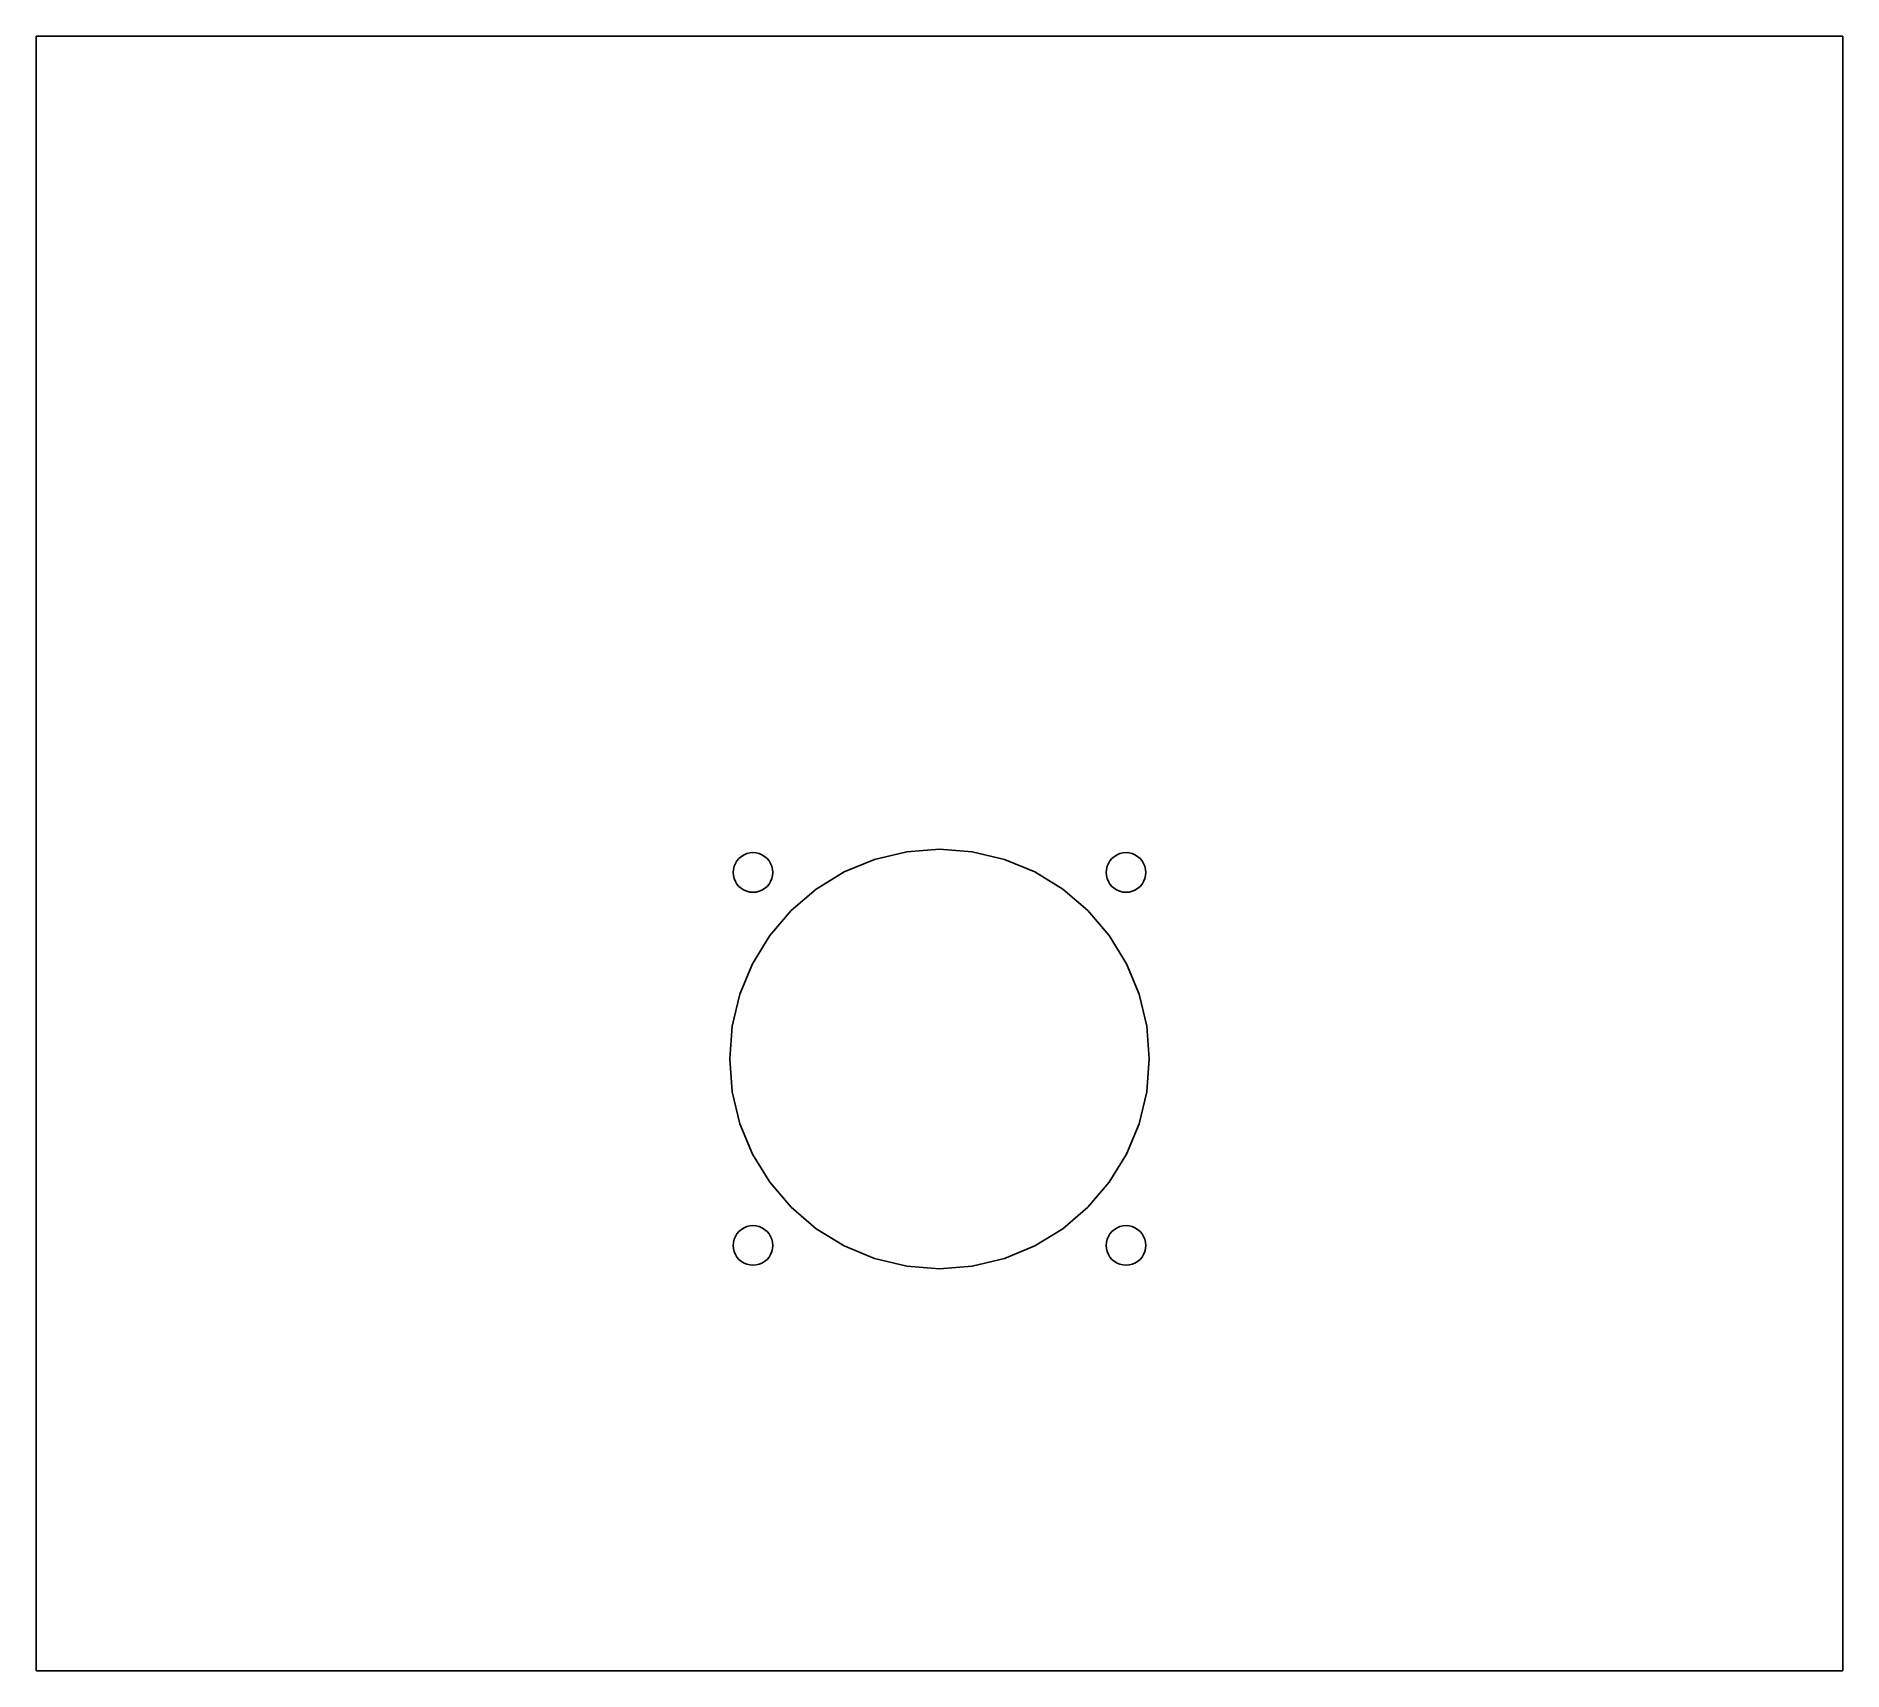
# Model space of a CAD drawing. Header units: metres. Extents: x 0 to 155, y 0 to 140.
import ezdxf

# ---------------------------------------------------------------- set-up
doc = ezdxf.new("R2010")
doc.units = ezdxf.units.M

msp = doc.modelspace()

# ---------------------------------------------------------------- linework, layer by layer
for p, q in [((155, 140.25), (0, 140.25)), ((0, 140.25), (0, 0)), ((155, 0), (155, 140.25)), ((60.2979, 69.7021), (60.5008, 69.8753)), ((60.5008, 69.8753), (60.7282, 70.0147)), ((60.7282, 70.0147), (60.9747, 70.1168)), ((60.9747, 70.1168), (61.2341, 70.1791)), ((61.2341, 70.1791), (61.5, 70.2)), ((61.5, 70.2), (61.7659, 70.1791)), ((61.7659, 70.1791), (62.0253, 70.1168)), ((62.0253, 70.1168), (62.2718, 70.0147)), ((62.2718, 70.0147), (62.4992, 69.8753)), ((62.4992, 69.8753), (62.7021, 69.7021)), ((71.9377, 69.619), (74.6842, 70.2784)), ((74.6842, 70.2784), (77.5, 70.5)), ((77.5, 70.5), (80.3158, 70.2784)), ((80.3158, 70.2784), (83.0623, 69.619)), ((92.2979, 69.7021), (92.5008, 69.8753)), ((92.5008, 69.8753), (92.7282, 70.0147)), ((92.7282, 70.0147), (92.9747, 70.1168)), ((92.9747, 70.1168), (93.2341, 70.1791)), ((93.2341, 70.1791), (93.5, 70.2)), ((93.5, 70.2), (93.7659, 70.1791)), ((93.7659, 70.1791), (94.0253, 70.1168)), ((94.0253, 70.1168), (94.2718, 70.0147)), ((94.2718, 70.0147), (94.4992, 69.8753)), ((94.4992, 69.8753), (94.7021, 69.7021)), ((59.8, 68.5), (59.8209, 68.7659)), ((59.8209, 68.2341), (59.8, 68.5)), ((59.8209, 68.7659), (59.8832, 69.0253)), ((59.8832, 67.9747), (59.8209, 68.2341)), ((59.8832, 69.0253), (59.9853, 69.2718)), ((59.9853, 69.2718), (60.1247, 69.4992)), ((60.1247, 69.4992), (60.2979, 69.7021)), ((62.7021, 69.7021), (62.8753, 69.4992)), ((62.8753, 69.4992), (63.0147, 69.2718)), ((63.0147, 69.2718), (63.1168, 69.0253)), ((63.1168, 69.0253), (63.1791, 68.7659)), ((63.1791, 68.2341), (63.1168, 67.9747)), ((63.1791, 68.7659), (63.2, 68.5)), ((63.2, 68.5), (63.1791, 68.2341)), ((66.9199, 67.0623), (69.3282, 68.5381)), ((69.3282, 68.5381), (71.9377, 69.619)), ((83.0623, 69.619), (85.6718, 68.5381)), ((85.6718, 68.5381), (88.0801, 67.0623)), ((91.8, 68.5), (91.8209, 68.7659)), ((91.8209, 68.2341), (91.8, 68.5)), ((91.8209, 68.7659), (91.8832, 69.0253)), ((91.8832, 67.9747), (91.8209, 68.2341)), ((91.8832, 69.0253), (91.9853, 69.2718)), ((91.9853, 69.2718), (92.1247, 69.4992)), ((92.1247, 69.4992), (92.2979, 69.7021)), ((94.7021, 69.7021), (94.8753, 69.4992)), ((94.8753, 69.4992), (95.0147, 69.2718)), ((95.0147, 69.2718), (95.1168, 69.0253)), ((95.1168, 69.0253), (95.1791, 68.7659)), ((95.1791, 68.2341), (95.1168, 67.9747)), ((95.1791, 68.7659), (95.2, 68.5)), ((95.2, 68.5), (95.1791, 68.2341)), ((59.9853, 67.7282), (59.8832, 67.9747)), ((60.1247, 67.5008), (59.9853, 67.7282)), ((60.2979, 67.2979), (60.1247, 67.5008)), ((60.5008, 67.1247), (60.2979, 67.2979)), ((60.7282, 66.9853), (60.5008, 67.1247)), ((60.9747, 66.8832), (60.7282, 66.9853)), ((61.2341, 66.8209), (60.9747, 66.8832)), ((61.5, 66.8), (61.2341, 66.8209)), ((61.7659, 66.8209), (61.5, 66.8)), ((62.0253, 66.8832), (61.7659, 66.8209)), ((62.2718, 66.9853), (62.0253, 66.8832)), ((62.4992, 67.1247), (62.2718, 66.9853)), ((62.7021, 67.2979), (62.4992, 67.1247)), ((62.8753, 67.5008), (62.7021, 67.2979)), ((63.0147, 67.7282), (62.8753, 67.5008)), ((63.1168, 67.9747), (63.0147, 67.7282)), ((64.7721, 65.2279), (66.9199, 67.0623)), ((88.0801, 67.0623), (90.2279, 65.2279)), ((91.9853, 67.7282), (91.8832, 67.9747)), ((92.1247, 67.5008), (91.9853, 67.7282)), ((92.2979, 67.2979), (92.1247, 67.5008)), ((92.5008, 67.1247), (92.2979, 67.2979)), ((92.7282, 66.9853), (92.5008, 67.1247)), ((92.9747, 66.8832), (92.7282, 66.9853)), ((93.2341, 66.8209), (92.9747, 66.8832)), ((93.5, 66.8), (93.2341, 66.8209)), ((93.7659, 66.8209), (93.5, 66.8)), ((94.0253, 66.8832), (93.7659, 66.8209)), ((94.2718, 66.9853), (94.0253, 66.8832)), ((94.4992, 67.1247), (94.2718, 66.9853)), ((94.7021, 67.2979), (94.4992, 67.1247)), ((94.8753, 67.5008), (94.7021, 67.2979)), ((95.0147, 67.7282), (94.8753, 67.5008)), ((95.1168, 67.9747), (95.0147, 67.7282)), ((62.9377, 63.0801), (64.7721, 65.2279)), ((90.2279, 65.2279), (92.0623, 63.0801)), ((61.4619, 60.6718), (62.9377, 63.0801)), ((92.0623, 63.0801), (93.5381, 60.6718)), ((60.381, 58.0623), (61.4619, 60.6718)), ((93.5381, 60.6718), (94.619, 58.0623)), ((59.7216, 55.3158), (60.381, 58.0623)), ((94.619, 58.0623), (95.2784, 55.3158)), ((59.5, 52.5), (59.7216, 55.3158)), ((95.2784, 55.3158), (95.5, 52.5)), ((59.7216, 49.6842), (59.5, 52.5)), ((95.5, 52.5), (95.2784, 49.6842)), ((60.381, 46.9377), (59.7216, 49.6842)), ((95.2784, 49.6842), (94.619, 46.9377)), ((61.4619, 44.3282), (60.381, 46.9377)), ((94.619, 46.9377), (93.5381, 44.3282)), ((62.9377, 41.9199), (61.4619, 44.3282)), ((93.5381, 44.3282), (92.0623, 41.9199)), ((64.7721, 39.7721), (62.9377, 41.9199)), ((92.0623, 41.9199), (90.2279, 39.7721)), ((66.9199, 37.9377), (64.7721, 39.7721)), ((90.2279, 39.7721), (88.0801, 37.9377)), ((59.8832, 37.0253), (59.9853, 37.2718)), ((59.9853, 37.2718), (60.1247, 37.4992)), ((60.1247, 37.4992), (60.2979, 37.7021)), ((60.2979, 37.7021), (60.5008, 37.8753)), ((60.5008, 37.8753), (60.7282, 38.0147)), ((60.7282, 38.0147), (60.9747, 38.1168)), ((60.9747, 38.1168), (61.2341, 38.1791)), ((61.2341, 38.1791), (61.5, 38.2)), ((61.5, 38.2), (61.7659, 38.1791)), ((61.7659, 38.1791), (62.0253, 38.1168)), ((62.0253, 38.1168), (62.2718, 38.0147)), ((62.2718, 38.0147), (62.4992, 37.8753)), ((62.4992, 37.8753), (62.7021, 37.7021)), ((62.7021, 37.7021), (62.8753, 37.4992)), ((62.8753, 37.4992), (63.0147, 37.2718)), ((63.0147, 37.2718), (63.1168, 37.0253)), ((69.3282, 36.4619), (66.9199, 37.9377)), ((88.0801, 37.9377), (85.6718, 36.4619)), ((91.8832, 37.0253), (91.9853, 37.2718)), ((91.9853, 37.2718), (92.1247, 37.4992)), ((92.1247, 37.4992), (92.2979, 37.7021)), ((92.2979, 37.7021), (92.5008, 37.8753)), ((92.5008, 37.8753), (92.7282, 38.0147)), ((92.7282, 38.0147), (92.9747, 38.1168)), ((92.9747, 38.1168), (93.2341, 38.1791)), ((93.2341, 38.1791), (93.5, 38.2)), ((93.5, 38.2), (93.7659, 38.1791)), ((93.7659, 38.1791), (94.0253, 38.1168)), ((94.0253, 38.1168), (94.2718, 38.0147)), ((94.2718, 38.0147), (94.4992, 37.8753)), ((94.4992, 37.8753), (94.7021, 37.7021)), ((94.7021, 37.7021), (94.8753, 37.4992)), ((94.8753, 37.4992), (95.0147, 37.2718)), ((95.0147, 37.2718), (95.1168, 37.0253)), ((59.8, 36.5), (59.8209, 36.7659)), ((59.8209, 36.2341), (59.8, 36.5)), ((59.8209, 36.7659), (59.8832, 37.0253)), ((59.8832, 35.9747), (59.8209, 36.2341)), ((59.9853, 35.7282), (59.8832, 35.9747)), ((60.1247, 35.5008), (59.9853, 35.7282)), ((63.0147, 35.7282), (62.8753, 35.5008)), ((63.1168, 35.9747), (63.0147, 35.7282)), ((63.1168, 37.0253), (63.1791, 36.7659)), ((63.1791, 36.2341), (63.1168, 35.9747)), ((63.1791, 36.7659), (63.2, 36.5)), ((63.2, 36.5), (63.1791, 36.2341)), ((71.9377, 35.381), (69.3282, 36.4619)), ((85.6718, 36.4619), (83.0623, 35.381)), ((91.8, 36.5), (91.8209, 36.7659)), ((91.8209, 36.2341), (91.8, 36.5)), ((91.8209, 36.7659), (91.8832, 37.0253)), ((91.8832, 35.9747), (91.8209, 36.2341)), ((91.9853, 35.7282), (91.8832, 35.9747)), ((92.1247, 35.5008), (91.9853, 35.7282)), ((95.0147, 35.7282), (94.8753, 35.5008)), ((95.1168, 35.9747), (95.0147, 35.7282)), ((95.1168, 37.0253), (95.1791, 36.7659)), ((95.1791, 36.2341), (95.1168, 35.9747)), ((95.1791, 36.7659), (95.2, 36.5)), ((95.2, 36.5), (95.1791, 36.2341)), ((60.2979, 35.2979), (60.1247, 35.5008)), ((60.5008, 35.1247), (60.2979, 35.2979)), ((60.7282, 34.9853), (60.5008, 35.1247)), ((60.9747, 34.8832), (60.7282, 34.9853)), ((61.2341, 34.8209), (60.9747, 34.8832)), ((61.5, 34.8), (61.2341, 34.8209)), ((61.7659, 34.8209), (61.5, 34.8)), ((62.0253, 34.8832), (61.7659, 34.8209)), ((62.2718, 34.9853), (62.0253, 34.8832)), ((62.4992, 35.1247), (62.2718, 34.9853)), ((62.7021, 35.2979), (62.4992, 35.1247)), ((62.8753, 35.5008), (62.7021, 35.2979)), ((74.6842, 34.7216), (71.9377, 35.381)), ((77.5, 34.5), (74.6842, 34.7216)), ((80.3158, 34.7216), (77.5, 34.5)), ((83.0623, 35.381), (80.3158, 34.7216)), ((92.2979, 35.2979), (92.1247, 35.5008)), ((92.5008, 35.1247), (92.2979, 35.2979)), ((92.7282, 34.9853), (92.5008, 35.1247)), ((92.9747, 34.8832), (92.7282, 34.9853)), ((93.2341, 34.8209), (92.9747, 34.8832)), ((93.5, 34.8), (93.2341, 34.8209)), ((93.7659, 34.8209), (93.5, 34.8)), ((94.0253, 34.8832), (93.7659, 34.8209)), ((94.2718, 34.9853), (94.0253, 34.8832)), ((94.4992, 35.1247), (94.2718, 34.9853)), ((94.7021, 35.2979), (94.4992, 35.1247)), ((94.8753, 35.5008), (94.7021, 35.2979)), ((0, 0), (155, 0))]:
    msp.add_line(p, q)

doc.saveas('drawing.dxf')
